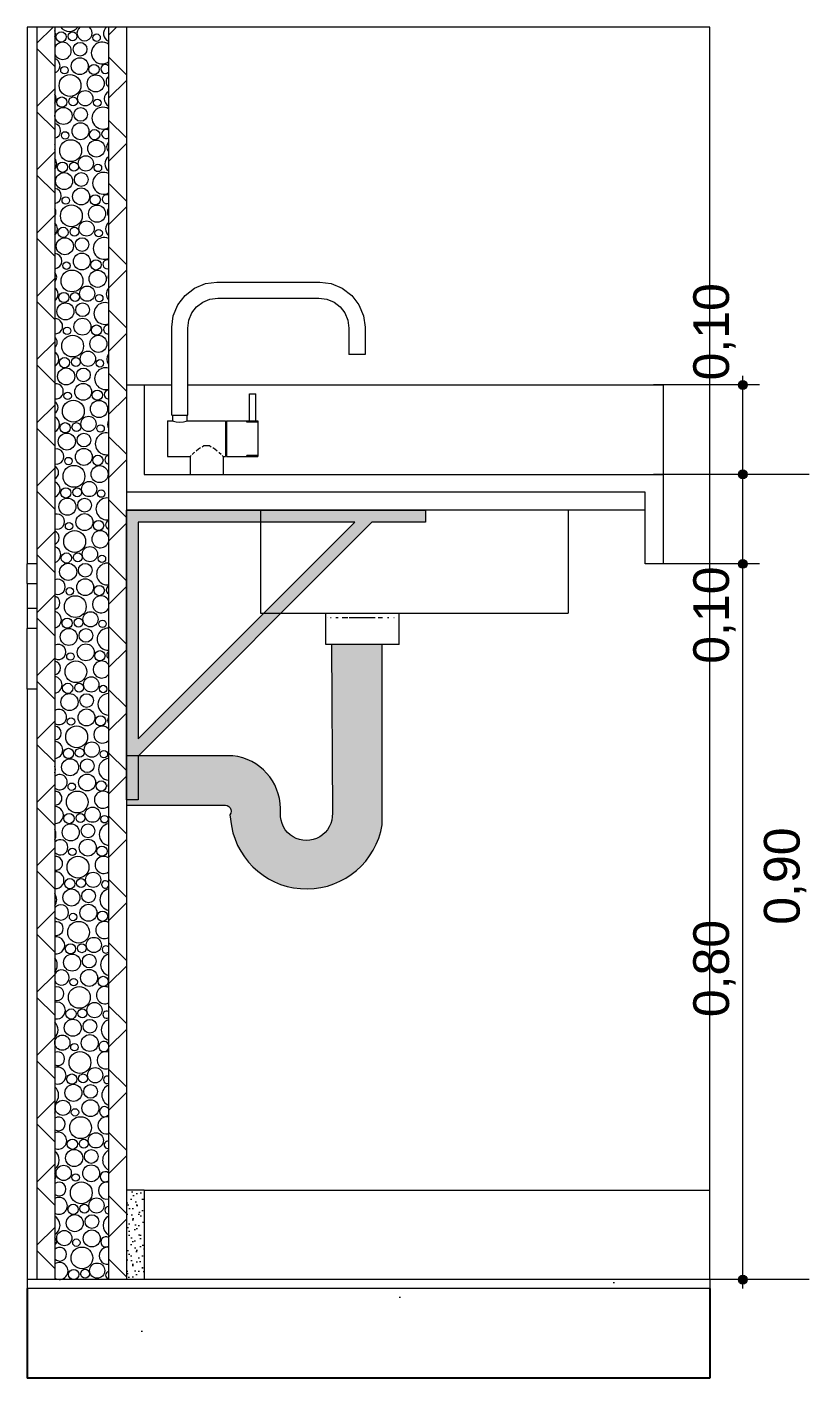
# Model space of a CAD drawing. Header units: metres. Extents: x -1.1 to 45.1, y -1 to 1.8.
# Drawn here: x 34.304 to 35.179, y -0.992 to 0.518 of the extents above; entities that cross this region are included whole.
import ezdxf

# ---------------------------------------------------------------- set-up
doc = ezdxf.new("R2010")
doc.units = ezdxf.units.M
doc.header["$MEASUREMENT"] = 0
for name, color, linetype, lineweight, true_color in [('01_BPC.100d Vista Bancada_19_COTAS EXECUTIVO.EXEC_Caneta_No__25', 7, 'Continuous', 13, 0x982312), ('01_BPC.100d Vista Bancada_19_LAJES.EST_Caneta_No__254', 7, 'Continuous', 0, 0xd1c9ad), ('01_BPC.100d Vista Bancada_19_LAJES.EST_Caneta_No__97', 7, 'Continuous', 13, 0x6b6b6b), ('01_BPC.100d Vista Bancada_19_LOUCAS-METAIS.ARQ_Caneta_No__13', 7, 'Continuous', 0, 0xaaaaaa), ('01_BPC.100d Vista Bancada_19_LOUCAS-METAIS.ARQ_Caneta_No__95', 7, 'Continuous', 0, 0xaeaeae), ('01_BPC.100d Vista Bancada_19_LOUCAS-METAIS.ARQ_Caneta_No__96', 7, 'Continuous', 0, 0xb6b6b6), ('01_BPC.100d Vista Bancada_19_PAREDE CONSTRUIR_Caneta_No__19', 7, 'Continuous', 0, 0xe9e9e9), ('01_BPC.100d Vista Bancada_19_PAREDE CONSTRUIR_Caneta_No__95', 7, 'Continuous', 0, 0xaeaeae), ('01_BPC.100d Vista Bancada_19_PAREDE CONSTRUIR_Caneta_No__96', 7, 'Continuous', 0, 0xb6b6b6), ('01_BPC.100d Vista Bancada_19_PISO - Rodapé_Caneta_No__95', 7, 'Continuous', 0, 0xaeaeae), ('01_BPC.100d Vista Bancada_19_PISO - Rodapé_Caneta_No__97', 7, 'Continuous', 13, 0x6b6b6b)]:
    doc.layers.add(name, color=color, linetype=linetype, lineweight=lineweight, true_color=true_color)
for name, color, linetype, lineweight in [('01_BPC.100d Vista Bancada_19_LAJES.EST_Caneta_No__4', 7, 'Continuous', 25), ('01_BPC.100d Vista Bancada_19_LAJES.EST_Caneta_No__7', 7, 'Continuous', 13), ('01_BPC.100d Vista Bancada_19_LOUCAS-METAIS.ARQ_Caneta_No__10', 7, 'Continuous', 5), ('01_BPC.100d Vista Bancada_19_PAREDE CONSTRUIR_Caneta_No__241', 7, 'Continuous', 13), ('01_BPC.100d Vista Bancada_19_PAREDE CONSTRUIR_Caneta_No__5', 7, 'Continuous', 20), ('01_BPC.100d Vista Bancada_19_PAREDE CONSTRUIR_Caneta_No__83', 84, 'Continuous', 0), ('01_BPC.100d Vista Bancada_19_PISO - Rodapé_Caneta_No__11', 7, 'Continuous', 5)]:
    doc.layers.add(name, color=color, linetype=linetype, lineweight=lineweight)
doc.layers.add('01_BPC.100d Vista Bancada_19_PAREDE CONSTRUIR', color=7, linetype='Continuous')
doc.styles.add('GENERATED_STYLE_1', font='arial.ttf')
pattern_1 = [(45, (93.17913, -0.881777), (-0.03535534, 0.03535534), []), (135, (93.17913, -0.881777), (0.03535534, 0.03535534), [])]
pattern_2 = [(45, (93.17913, -0.38178), (-0.159099, 0.159099), [0, -0.15, 0, -0.225]), (110, (93.67913, -0.38178), (0.2114308, 0.0769545), [0, -0.11, 0, -0.19])]
pattern_3 = [(50, (93.17913, -0.88178), (-0.546554, 0.0478173), [0.05715, -0.62865]), (355, (93.1791, -0.8818), (-0.10573, 0.5731705), [0.04572, -0.502922]), (100.4514, (93.2247, -0.88576), (0.4408237, 0.5253533), [0.04857, -0.5342707]), (46.1842, (93.1791, -0.7294), (-0.813237, 0.126127), [0.085725, -0.942975]), (96.6356, (93.2469, -0.7399), (0.712212, 0.742278), [0.072855, -0.801407]), (351.1842, (93.1791, -0.7294), (0.712212, 0.742278), [0.06858, -0.754379]), (21, (93.25533, -0.76748), (-0.4548432, 0.3067956), [0.05715, -0.62865]), (326, (93.2553, -0.7675), (0.185406, 0.552564), [0.04572, -0.50292]), (71.4514, (93.29323, -0.79304), (0.6402493, 0.2457683), [0.04857, -0.53427]), (37.5, (93.17913, -0.88178), (0.0092658, 0.2536651), [0, -0.496824, 0, -0.51054, 0, -0.504825]), (7.5, (93.17913, -0.88178), (0.200459, 0.3005417), [0, -0.291084, 0, -0.485394, 0, -0.192405]), (327.5, (93.0092, -0.88178), (-0.4067718, 0.0171862), [0, -0.1905, 0, -0.59436, 0, -0.78867]), (317.5, (92.933, -0.88178), (0.4443875, 0.0762795), [0, -0.24765, 0, -0.394716, 0, -0.56007])]

# ---------------------------------------------------------------- blocks, each defined once
blk = doc.blocks.new('*X180', base_point=(16.4302, -11.7785))
at = {"layer": '01_BPC.100d Vista Bancada_19_PAREDE CONSTRUIR_Caneta_No__96', "color": 253, "linetype": 'Continuous', "lineweight": 0, "ltscale": 1000, "true_color": 0xb6b6b6}
for centre, radius in [((34.3424, 0.5071), 0.00572), ((34.3552, 0.5078), 0.00501), ((34.3636, 0.4934), 0.00767), ((34.3821, 0.5063), 0.00414), ((34.3633, 0.4745), 0.00946), ((34.3461, 0.4699), 0.00414), ((34.3792, 0.4707), 0.00572), ((34.3524, 0.4528), 0.0122), ((34.3811, 0.4552), 0.00954), ((34.3432, 0.4343), 0.00572), ((34.3559, 0.435), 0.00501), ((34.3694, 0.4386), 0.00851), ((34.3451, 0.4188), 0.00954), ((34.3643, 0.4206), 0.00767), ((34.3829, 0.4335), 0.00414), ((34.3641, 0.4017), 0.00946), ((34.3469, 0.3971), 0.00414), ((34.3799, 0.3979), 0.00572), ((34.3531, 0.38), 0.0122), ((34.3818, 0.3824), 0.00954), ((34.3439, 0.3615), 0.00572), ((34.3567, 0.3622), 0.00501), ((34.3701, 0.3658), 0.00851), ((34.3836, 0.3607), 0.00414), ((34.3458, 0.346), 0.00954), ((34.365, 0.3478), 0.00767), ((34.3648, 0.3289), 0.00946), ((34.3539, 0.3072), 0.0122), ((34.3476, 0.3243), 0.00414), ((34.3826, 0.3096), 0.00954), ((34.3806, 0.3251), 0.00572), ((34.3446, 0.2887), 0.00572), ((34.3574, 0.2894), 0.00501), ((34.3709, 0.293), 0.00851), ((34.3844, 0.2879), 0.00414), ((34.3466, 0.2732), 0.00954), ((34.3658, 0.275), 0.00767), ((34.3656, 0.2561), 0.00946), ((34.3814, 0.2523), 0.00572), ((34.3546, 0.2344), 0.0122), ((34.3484, 0.2515), 0.00414), ((34.3833, 0.2368), 0.00954), ((34.3716, 0.2202), 0.00851), ((34.3454, 0.2159), 0.00572), ((34.3581, 0.2166), 0.00501), ((34.3851, 0.2151), 0.00414), ((34.3473, 0.2004), 0.00954), ((34.3665, 0.2022), 0.00767), ((34.3491, 0.1787), 0.00414), ((34.3663, 0.1833), 0.00946), ((34.3821, 0.1795), 0.00572), ((34.3553, 0.1616), 0.0122), ((34.3841, 0.1641), 0.00954), ((34.3724, 0.1474), 0.00851), ((34.3481, 0.1277), 0.00954), ((34.3461, 0.1431), 0.00572), ((34.3589, 0.1438), 0.00501), ((34.3673, 0.1294), 0.00767), ((34.3858, 0.1423), 0.00414), ((34.3498, 0.1059), 0.00414), ((34.3671, 0.1105), 0.00946), ((34.3829, 0.1067), 0.00572), ((34.3561, 0.0888), 0.0122), ((34.3848, 0.0913), 0.00954), ((34.3469, 0.0703), 0.00572), ((34.3596, 0.071), 0.00501), ((34.3731, 0.0746), 0.00851), ((34.3488, 0.0549), 0.00954), ((34.368, 0.0566), 0.00767), ((34.3866, 0.0695), 0.00414), ((34.3678, 0.0377), 0.00946), ((34.3506, 0.0331), 0.00414), ((34.3836, 0.0339), 0.00572), ((34.3568, 0.016), 0.0122), ((34.3855, 0.0185), 0.00954), ((34.3476, -0.0025), 0.00572), ((34.3604, -0.0018), 0.00501), ((34.3738, 0.0018), 0.00851), ((34.3873, -0.0033), 0.00414), ((34.3495, -0.0179), 0.00954), ((34.3687, -0.0162), 0.00767), ((34.3685, -0.0351), 0.00946), ((34.3576, -0.0568), 0.0122), ((34.3513, -0.0397), 0.00414), ((34.3843, -0.0389), 0.00572), ((34.3483, -0.0753), 0.00572), ((34.3611, -0.0746), 0.00501), ((34.3746, -0.071), 0.00851), ((34.3881, -0.0761), 0.00414), ((34.3503, -0.0907), 0.00954), ((34.3695, -0.089), 0.00767), ((34.3693, -0.1079), 0.00946), ((34.3583, -0.1296), 0.0122), ((34.3521, -0.1125), 0.00414), ((34.3851, -0.1117), 0.00572), ((34.3753, -0.1438), 0.00851), ((34.3491, -0.1481), 0.00572), ((34.3619, -0.1474), 0.00501), ((34.3888, -0.1489), 0.00414), ((34.351, -0.1635), 0.00954), ((34.3702, -0.1618), 0.00767), ((34.3528, -0.1853), 0.00414), ((34.37, -0.1807), 0.00946), ((34.3858, -0.1845), 0.00572), ((34.359, -0.2024), 0.0122), ((34.3761, -0.2166), 0.00851), ((34.3498, -0.2209), 0.00572), ((34.3626, -0.2202), 0.00501), ((34.3895, -0.2217), 0.00414), ((34.3518, -0.2363), 0.00954), ((34.371, -0.2346), 0.00767), ((34.3535, -0.2581), 0.00414), ((34.3708, -0.2535), 0.00946), ((34.3866, -0.2573), 0.00572), ((34.3598, -0.2752), 0.0122), ((34.3768, -0.2894), 0.00851), ((34.3525, -0.3091), 0.00954), ((34.3506, -0.2937), 0.00572), ((34.3633, -0.293), 0.00501), ((34.3717, -0.3074), 0.00767), ((34.3903, -0.2945), 0.00414), ((34.3715, -0.3262), 0.00946), ((34.3543, -0.3309), 0.00414), ((34.3873, -0.3301), 0.00572), ((34.3605, -0.348), 0.0122), ((34.3513, -0.3665), 0.00572), ((34.3641, -0.3658), 0.00501), ((34.3776, -0.3622), 0.00851), ((34.3532, -0.3819), 0.00954), ((34.3725, -0.3802), 0.00767), ((34.391, -0.3673), 0.00414), ((34.3722, -0.399), 0.00946), ((34.355, -0.4037), 0.00414), ((34.3881, -0.4029), 0.00572), ((34.3613, -0.4208), 0.0122), ((34.3521, -0.4393), 0.00572), ((34.3648, -0.4386), 0.00501), ((34.3783, -0.435), 0.00851), ((34.354, -0.4547), 0.00954), ((34.3732, -0.453), 0.00767), ((34.373, -0.4718), 0.00946), ((34.362, -0.4936), 0.0122), ((34.3558, -0.4765), 0.00414), ((34.3888, -0.4757), 0.00572), ((34.3528, -0.5121), 0.00572), ((34.3656, -0.5114), 0.00501), ((34.379, -0.5078), 0.00851), ((34.3547, -0.5275), 0.00954), ((34.3739, -0.5258), 0.00767), ((34.3737, -0.5446), 0.00946), ((34.3895, -0.5485), 0.00572), ((34.3628, -0.5664), 0.0122), ((34.3565, -0.5493), 0.00414), ((34.3798, -0.5806), 0.00851), ((34.3535, -0.5849), 0.00572), ((34.3663, -0.5842), 0.00501), ((34.3555, -0.6003), 0.00954), ((34.3747, -0.5986), 0.00767), ((34.3438, -0.617), 0.00851), ((34.3573, -0.6221), 0.00414), ((34.3745, -0.6174), 0.00946), ((34.3635, -0.6392), 0.0122), ((34.3805, -0.6534), 0.00851), ((34.3562, -0.6731), 0.00954), ((34.3543, -0.6577), 0.00572), ((34.367, -0.657), 0.00501), ((34.3754, -0.6714), 0.00767), ((34.3445, -0.6898), 0.00851), ((34.358, -0.6949), 0.00414), ((34.3752, -0.6902), 0.00946), ((34.3642, -0.712), 0.0122), ((34.355, -0.7305), 0.00572), ((34.3678, -0.7298), 0.00501), ((34.3813, -0.7262), 0.00851), ((34.357, -0.7459), 0.00954), ((34.3762, -0.7442), 0.00767), ((34.3453, -0.7626), 0.00851), ((34.376, -0.763), 0.00946), ((34.3587, -0.7677), 0.00414), ((34.365, -0.7848), 0.0122), ((34.3558, -0.8033), 0.00572), ((34.3685, -0.8026), 0.00501), ((34.382, -0.799), 0.00851), ((34.3577, -0.8187), 0.00954), ((34.3769, -0.817), 0.00767), ((34.346, -0.8354), 0.00851), ((34.3767, -0.8358), 0.00946), ((34.3657, -0.8576), 0.0122), ((34.3595, -0.8405), 0.00414), ((34.3565, -0.8761), 0.00572), ((34.3693, -0.8753), 0.00501), ((34.3827, -0.8718), 0.00851)]:
    blk.add_circle(centre, radius, dxfattribs=at)
for centre, radius, start, end in [((34.3266, 0.5109), 0.00946, 338.5529, 21.4471), ((34.3516, 0.5256), 0.0122, 216.7668, 323.2334), ((34.3687, 0.5114), 0.00851, 126.3312, 53.669), ((34.3993, 0.5109), 0.00946, 129.6091, 245.4256), ((34.3443, 0.4916), 0.00954, 200.5871, 159.4129), ((34.3884, 0.4892), 0.0122, 54.9, 305.1), ((34.3327, 0.475), 0.00851, 288.9272, 71.0728), ((34.3919, 0.4714), 0.00501, 45.8405, 314.1595), ((34.4003, 0.457), 0.00767, 129.5083, 230.4917), ((34.3273, 0.4381), 0.00946, 328.472, 31.528), ((34.4001, 0.4381), 0.00946, 119.6199, 240.3801), ((34.3891, 0.4164), 0.0122, 59.0403, 300.9597), ((34.3334, 0.4022), 0.00851, 283.7233, 76.2767), ((34.3927, 0.3986), 0.00501, 56.716, 303.284), ((34.3283, 0.3842), 0.00767, 338.1448, 21.8552), ((34.401, 0.3842), 0.00767, 137.1263, 222.8737), ((34.3281, 0.3653), 0.00946, 320.7158, 39.2842), ((34.4008, 0.3653), 0.00946, 124.9327, 235.0673), ((34.3899, 0.3436), 0.0122, 63.008, 296.992), ((34.3341, 0.3294), 0.00851, 278.6328, 81.3672), ((34.3934, 0.3258), 0.00501, 66.3642, 293.6358), ((34.329, 0.3114), 0.00767, 326.2493, 33.7507), ((34.4018, 0.3114), 0.00767, 146.0495, 213.9505), ((34.3288, 0.2925), 0.00946, 314.0786, 45.9214), ((34.4016, 0.2925), 0.00946, 130.6159, 229.3841), ((34.3906, 0.2708), 0.0122, 66.8402, 293.1598), ((34.3349, 0.2566), 0.00851, 273.6102, 86.3898), ((34.3941, 0.253), 0.00501, 75.3418, 284.6582), ((34.3298, 0.2386), 0.00767, 317.2901, 42.7099), ((34.3296, 0.2197), 0.00946, 308.1174, 51.8826), ((34.4025, 0.2386), 0.00767, 157.8477, 202.1523), ((34.4023, 0.2197), 0.00946, 136.8324, 223.1676), ((34.3913, 0.198), 0.0122, 70.5656, 289.4344), ((34.3356, 0.1838), 0.00851, 268.6154, 91.3846), ((34.3949, 0.1802), 0.00501, 83.9623, 276.0377), ((34.3305, 0.1658), 0.00767, 309.6527, 50.3473), ((34.3303, 0.1469), 0.00946, 302.6091, 57.3909), ((34.4031, 0.1469), 0.00946, 143.8743, 216.1257), ((34.3921, 0.1252), 0.0122, 74.2073, 285.7927), ((34.3364, 0.111), 0.00851, 263.61, 96.39), ((34.3956, 0.1074), 0.00501, 92.4464, 267.5536), ((34.3313, 0.093), 0.00767, 302.7836, 57.2164), ((34.3311, 0.0741), 0.00946, 297.4216, 62.5784), ((34.4038, 0.0741), 0.00946, 152.3866, 207.6134), ((34.3928, 0.0524), 0.0122, 77.7846, 282.2154), ((34.3371, 0.0382), 0.00851, 258.5549, 101.4451), ((34.3964, 0.0346), 0.00501, 100.9851, 259.0149), ((34.332, 0.0202), 0.00767, 296.4108, 63.5892), ((34.3318, 0.0013), 0.00946, 292.4678, 67.5322), ((34.3936, -0.0204), 0.0122, 81.314, 278.686), ((34.3378, -0.0346), 0.00851, 253.4076, 106.5924), ((34.3863, -0.0543), 0.00954, 16.7601, 343.2399), ((34.3971, -0.0382), 0.00501, 109.7808, 250.2192), ((34.3327, -0.0526), 0.00767, 290.3735, 69.6265), ((34.3325, -0.0715), 0.00946, 287.6856, 72.3144), ((34.3943, -0.0932), 0.0122, 84.8105, 275.1895), ((34.3386, -0.1074), 0.00851, 248.1182, 111.8818), ((34.3335, -0.1254), 0.00767, 284.5647, 75.4353), ((34.387, -0.1271), 0.00954, 28.3815, 331.6185), ((34.3979, -0.111), 0.00501, 119.0971, 240.9029), ((34.3333, -0.1443), 0.00946, 283.0277, 76.9723), ((34.395, -0.166), 0.0122, 88.2877, 271.7123), ((34.3393, -0.1802), 0.00851, 242.6241, 117.3759), ((34.3986, -0.1838), 0.00501, 129.3577, 230.6423), ((34.3342, -0.1982), 0.00767, 278.9057, 81.0943), ((34.3878, -0.1999), 0.00954, 36.6704, 323.3296), ((34.334, -0.2171), 0.00946, 278.4562, 81.5438), ((34.3958, -0.2388), 0.0122, 91.7586, 268.2414), ((34.3401, -0.253), 0.00851, 236.8414, 123.1586), ((34.3993, -0.2566), 0.00501, 141.4467, 218.5533), ((34.335, -0.271), 0.00767, 273.3333, 86.6667), ((34.3885, -0.2727), 0.00954, 43.5839, 316.4161), ((34.3348, -0.2898), 0.00946, 273.9383, 86.0617), ((34.3965, -0.3116), 0.0122, 95.236, 264.764), ((34.3238, -0.3116), 0.0122, 341.7135, 18.2865), ((34.3408, -0.3258), 0.00851, 230.6474, 129.3526), ((34.4001, -0.3294), 0.00501, 158.4189, 201.5811), ((34.3357, -0.3438), 0.00767, 267.7924, 92.2076), ((34.3892, -0.3455), 0.00954, 49.7107, 310.2893), ((34.3355, -0.3626), 0.00946, 269.4449, 90.5551), ((34.3973, -0.3844), 0.0122, 98.7329, 261.2671), ((34.3245, -0.3844), 0.0122, 332.7391, 27.2609), ((34.3416, -0.3986), 0.00851, 223.8444, 136.1556), ((34.3365, -0.4166), 0.00767, 262.2306, 97.7694), ((34.39, -0.4183), 0.00954, 55.3244, 304.6756), ((34.3362, -0.4354), 0.00946, 264.9481, 95.0519), ((34.3918, -0.4401), 0.00414, 28.1546, 331.8454), ((34.3253, -0.4572), 0.0122, 325.9307, 34.0693), ((34.398, -0.4572), 0.0122, 102.2629, 257.7371), ((34.3423, -0.4714), 0.00851, 216.0644, 143.9356), ((34.3372, -0.4894), 0.00767, 256.594, 103.406), ((34.3907, -0.4911), 0.00954, 60.5797, 299.4203), ((34.337, -0.5082), 0.00946, 260.4198, 99.5802), ((34.3925, -0.5129), 0.00414, 45.3833, 314.6167), ((34.326, -0.53), 0.0122, 320.156, 39.844), ((34.3988, -0.53), 0.0122, 105.8409, 254.1591), ((34.343, -0.5442), 0.00851, 206.4287, 153.5713), ((34.3379, -0.5622), 0.00767, 250.8213, 109.1787), ((34.3915, -0.5639), 0.00954, 65.5755, 294.4245), ((34.3377, -0.581), 0.00946, 255.8301, 104.1699), ((34.3933, -0.5857), 0.00414, 58.4634, 301.5366), ((34.3268, -0.6028), 0.0122, 315.0093, 44.9907), ((34.3995, -0.6028), 0.0122, 109.4836, 250.5164), ((34.3903, -0.6213), 0.00572, 26.0654, 333.9346), ((34.3387, -0.635), 0.00767, 244.8379, 115.1621), ((34.3922, -0.6367), 0.00954, 70.3803, 289.6197), ((34.3385, -0.6538), 0.00946, 251.1453, 108.8547), ((34.4002, -0.6756), 0.0122, 113.2102, 246.7898), ((34.394, -0.6585), 0.00414, 69.8959, 290.1041), ((34.3275, -0.6756), 0.0122, 310.2897, 49.7103), ((34.331, -0.6934), 0.00501, 330.642, 29.358), ((34.391, -0.6941), 0.00572, 39.7713, 320.2287), ((34.3394, -0.7078), 0.00767, 238.5439, 121.4561), ((34.393, -0.7095), 0.00954, 75.0452, 284.9548), ((34.3392, -0.7266), 0.00946, 246.3256, 113.6744), ((34.3282, -0.7484), 0.0122, 305.8796, 54.1204), ((34.401, -0.7484), 0.0122, 117.044, 242.956), ((34.3947, -0.7313), 0.00414, 80.5371, 279.4629), ((34.3318, -0.7662), 0.00501, 316.3612, 43.6388), ((34.3918, -0.7669), 0.00572, 50.2891, 309.7109), ((34.3402, -0.7806), 0.00767, 231.7926, 128.2074), ((34.3937, -0.7823), 0.00954, 79.6105, 280.3895), ((34.34, -0.7994), 0.00946, 241.3205, 118.6795), ((34.3955, -0.8041), 0.00414, 90.8542, 269.1458), ((34.329, -0.8212), 0.0122, 301.7028, 58.2972), ((34.4017, -0.8212), 0.0122, 121.0138, 238.9862), ((34.3325, -0.839), 0.00501, 305.1582, 54.8418), ((34.3944, -0.8551), 0.00954, 84.1099, 275.8901), ((34.3925, -0.8397), 0.00572, 59.3878, 300.6122), ((34.3409, -0.8534), 0.00767, 224.3425, 135.6575), ((34.3407, -0.8722), 0.00946, 236.0631, 123.9369), ((34.3962, -0.8769), 0.00414, 101.1995, 258.8005)]:
    blk.add_arc(centre, radius, start, end, dxfattribs=at)

msp = doc.modelspace()

# ---------------------------------------------------------------- hatches: boundary and pattern name
at = {"layer": '01_BPC.100d Vista Bancada_19_COTAS EXECUTIVO.EXEC_Caneta_No__25', "linetype": 'Continuous', "lineweight": 13, "true_color": 0x982312}
for points in [[(35.0996, 0.1182), (35.1, 0.1163), (35.1011, 0.1147), (35.1027, 0.1136), (35.1046, 0.1132), (35.1065, 0.1136), (35.1082, 0.1147), (35.1092, 0.1163), (35.1096, 0.1182), (35.1092, 0.1201), (35.1082, 0.1218), (35.1065, 0.1228), (35.1046, 0.1232), (35.1027, 0.1228), (35.1011, 0.1218), (35.1, 0.1201)], [(35.0996, 0.0182), (35.1, 0.0163), (35.1011, 0.0147), (35.1027, 0.0136), (35.1046, 0.0132), (35.1065, 0.0136), (35.1082, 0.0147), (35.1092, 0.0163), (35.1096, 0.0182), (35.1092, 0.0201), (35.1082, 0.0218), (35.1065, 0.0228), (35.1046, 0.0232), (35.1027, 0.0228), (35.1011, 0.0218), (35.1, 0.0201)], [(35.0996, -0.0818), (35.1, -0.0837), (35.1011, -0.0853), (35.1027, -0.0864), (35.1046, -0.0868), (35.1065, -0.0864), (35.1082, -0.0853), (35.1092, -0.0837), (35.1096, -0.0818), (35.1092, -0.0799), (35.1082, -0.0782), (35.1065, -0.0772), (35.1046, -0.0768), (35.1027, -0.0772), (35.1011, -0.0782), (35.1, -0.0799)], [(35.0996, -0.8818), (35.1, -0.8837), (35.1011, -0.8853), (35.1027, -0.8864), (35.1046, -0.8868), (35.1065, -0.8864), (35.1082, -0.8853), (35.1092, -0.8837), (35.1096, -0.8818), (35.1092, -0.8799), (35.1082, -0.8782), (35.1065, -0.8772), (35.1046, -0.8768), (35.1027, -0.8772), (35.1011, -0.8782), (35.1, -0.8799)]]:
    msp.add_hatch(color=24, dxfattribs=at).paths.add_polyline_path(points)
at = {"layer": '01_BPC.100d Vista Bancada_19_LAJES.EST_Caneta_No__254', "linetype": 'Continuous', "lineweight": 0, "true_color": 0xd1c9ad}
h = msp.add_hatch(dxfattribs=at)
h.set_pattern_fill('Haie_OD_0013', color=9, style=0, pattern_type=2)
h.set_pattern_definition(pattern_2)
h.paths.add_polyline_path([(34.3154, -0.8818), (34.3043, -0.8818), (34.3043, -0.8918), (34.3154, -0.8918)])
h = msp.add_hatch(dxfattribs=at)
h.set_pattern_fill('Haie_OD_0013', color=9, style=0, pattern_type=2)
h.set_pattern_definition(pattern_2)
h.paths.add_polyline_path([(35.0676, -0.8818), (34.3154, -0.8818), (34.3154, -0.8918), (35.0676, -0.8918)])
at = {"layer": '01_BPC.100d Vista Bancada_19_LAJES.EST_Caneta_No__97', "linetype": 'Continuous', "lineweight": 13, "true_color": 0x6b6b6b}
h = msp.add_hatch(dxfattribs=at)
h.set_pattern_fill('AR_CONC_0013', color=251, style=0, pattern_type=2)
h.set_pattern_definition(pattern_3)
h.paths.add_polyline_path([(34.3043, -0.9918), (34.3154, -0.9918), (34.3154, -0.8918), (34.3043, -0.8918)])
h = msp.add_hatch(dxfattribs=at)
h.set_pattern_fill('AR_CONC_0013', color=251, style=0, pattern_type=2)
h.set_pattern_definition(pattern_3)
h.paths.add_polyline_path([(34.3154, -0.9918), (35.0676, -0.9918), (35.0676, -0.8918), (34.3154, -0.8918)])
at = {"layer": '01_BPC.100d Vista Bancada_19_PAREDE CONSTRUIR_Caneta_No__19', "linetype": 'Continuous', "lineweight": 0, "true_color": 0x747474}
msp.add_hatch(color=8, dxfattribs=at).paths.add_polyline_path([(34.7014, -0.3734), (34.7014, -0.172), (34.6449, -0.1718), (34.6457, -0.3606, -1.047804), (34.5876, -0.3606), (34.5876, -0.3552, 0.37921), (34.5346, -0.2964), (34.5228, -0.2964), (34.4154, -0.2964), (34.4154, -0.3517), (34.5241, -0.3517, -0.731296), (34.5311, -0.3622), (34.5328, -0.3748, 0.84251)])
at = {"layer": '01_BPC.100d Vista Bancada_19_PAREDE CONSTRUIR_Caneta_No__83', "linetype": 'Continuous', "lineweight": 0}
h = msp.add_hatch(dxfattribs=at)
h.set_pattern_fill('Placomur_0013', color=84, style=0, pattern_type=2)
h.set_pattern_definition(pattern_1)
h.paths.add_polyline_path([(34.3354, 0.5182), (34.3154, 0.5182), (34.3154, -0.8818), (34.3354, -0.8818)])
h = msp.add_hatch(dxfattribs=at)
h.set_pattern_fill('Placomur_0013', color=84, style=0, pattern_type=2)
h.set_pattern_definition(pattern_1)
h.paths.add_polyline_path([(34.3954, 0.5182), (34.3954, -0.8818), (34.4154, -0.8818), (34.4154, 0.5182)])
at = {"layer": '01_BPC.100d Vista Bancada_19_PAREDE CONSTRUIR_Caneta_No__95', "linetype": 'Continuous', "lineweight": 0, "true_color": 0x797979}
h = msp.add_hatch(color=8, dxfattribs=at)
h.paths.add_polyline_path([(34.4154, -0.0354), (34.4154, -0.3454), (34.4286, -0.3454), (34.4286, -0.2967), (34.69, -0.0354), (34.7499, -0.0354), (34.7499, -0.0218), (34.4154, -0.0218)])
h.paths.add_polyline_path([(34.4286, -0.0354), (34.6707, -0.0354), (34.4286, -0.2775)], flags=0)
at = {"layer": '01_BPC.100d Vista Bancada_19_PISO - Rodapé_Caneta_No__97', "linetype": 'Continuous', "lineweight": 13, "true_color": 0x6b6b6b}
h = msp.add_hatch(dxfattribs=at)
h.set_pattern_fill('cut_stone_0013', color=251, style=0, pattern_type=2)
h.set_pattern_definition([(45, (93.179128, -0.861777), (-0.006363961, 0.006363961), [0, -0.006, 0, -0.009]), (110, (93.199128, -0.861777), (0.0084572336, 0.0030781813), [0, -0.0044, 0, -0.0076])])
h.paths.add_polyline_path([(34.4354, -0.7818), (34.4154, -0.7818), (34.4154, -0.8818), (34.4354, -0.8818)])

# ---------------------------------------------------------------- linework, layer by layer
at = {"layer": '01_BPC.100d Vista Bancada_19_COTAS EXECUTIVO.EXEC_Caneta_No__25', "color": 24, "linetype": 'Continuous', "lineweight": 13, "ltscale": 1000, "true_color": 0x982312}
for p, q in [((35.1046, 0.1232), (35.1046, 0.1282)), ((35.0996, 0.1182), (35.0046, 0.1182)), ((35.1046, 0.0232), (35.1046, 0.1132)), ((35.1234, 0.1182), (35.1096, 0.1182)), ((35.0996, 0.0182), (35.0046, 0.0182)), ((35.1786, 0.0182), (35.0836, 0.0182)), ((35.1234, 0.0182), (35.1096, 0.0182)), ((35.1046, -0.0768), (35.1046, 0.0132)), ((35.0996, -0.0818), (35.0046, -0.0818)), ((35.1046, -0.8768), (35.1046, -0.0868)), ((35.1234, -0.0818), (35.1096, -0.0818)), ((35.0996, -0.8818), (35.0046, -0.8818)), ((35.1786, -0.8818), (35.0836, -0.8818)), ((35.1046, -0.8918), (35.1046, -0.8868)), ((35.1234, -0.8818), (35.1096, -0.8818))]:
    msp.add_line(p, q, dxfattribs=at)
for centre in [(35.1046, 0.1182), (35.1046, 0.0182), (35.1046, -0.0818), (35.1046, -0.8818)]:
    msp.add_circle(centre, 0.005, dxfattribs=at)
at = {"layer": '01_BPC.100d Vista Bancada_19_LAJES.EST_Caneta_No__4', "color": 7, "linetype": 'Continuous', "lineweight": 25, "ltscale": 1000}
for p, q in [((34.3043, -0.8918), (34.3043, -0.9918)), ((35.0676, -0.8918), (35.0676, -0.9918)), ((34.3154, -0.9918), (34.3043, -0.9918)), ((35.0676, -0.9918), (34.3154, -0.9918))]:
    msp.add_line(p, q, dxfattribs=at)
at = {"layer": '01_BPC.100d Vista Bancada_19_LAJES.EST_Caneta_No__7', "color": 7, "linetype": 'Continuous', "lineweight": 13, "ltscale": 1000}
for p, q in [((34.3043, -0.8818), (34.3043, -0.8918)), ((34.3154, -0.8818), (34.3043, -0.8818)), ((35.0676, -0.8818), (34.4354, -0.8818)), ((35.0676, -0.8818), (35.0676, -0.8918)), ((34.3154, -0.8918), (34.3043, -0.8918)), ((35.0676, -0.8918), (34.3154, -0.8918))]:
    msp.add_line(p, q, dxfattribs=at)
at = {"layer": '01_BPC.100d Vista Bancada_19_LAJES.EST_Caneta_No__7', "color": 7, "linetype": 'Continuous', "lineweight": 13, "ltscale": 1000, "flags": 128}
msp.add_lwpolyline([(34.4354, -0.8818), (34.4154, -0.8818), (34.3954, -0.8818), (34.3354, -0.8818), (34.3154, -0.8818)], dxfattribs=at)
at = {"layer": '01_BPC.100d Vista Bancada_19_LOUCAS-METAIS.ARQ_Caneta_No__10', "color": 7, "linetype": 'Continuous', "lineweight": 5, "ltscale": 1000}
for p, q in [((34.3043, -0.1038), (34.3154, -0.1038)), ((34.3154, -0.1539), (34.3043, -0.1539))]:
    msp.add_line(p, q, dxfattribs=at)
at = {"layer": '01_BPC.100d Vista Bancada_19_LOUCAS-METAIS.ARQ_Caneta_No__13', "color": 253, "linetype": 'Continuous', "lineweight": 0, "ltscale": 1000, "true_color": 0xaaaaaa}
for p, q in [((34.4154, 0.1182), (34.4354, 0.1182)), ((34.4354, 0.1182), (34.4354, 0.0182)), ((34.4354, 0.0182), (35.0154, 0.0182)), ((35.0154, 0.0182), (35.0154, -0.0818)), ((34.9954, -0.0018), (34.4154, -0.0018)), ((34.9954, -0.0818), (34.9954, -0.0018)), ((34.9954, -0.0218), (34.4154, -0.0218)), ((35.0154, -0.0818), (34.9954, -0.0818))]:
    msp.add_line(p, q, dxfattribs=at)
at = {"layer": '01_BPC.100d Vista Bancada_19_LOUCAS-METAIS.ARQ_Caneta_No__95', "color": 253, "linetype": 'Continuous', "lineweight": 0, "ltscale": 1000, "true_color": 0xaeaeae}
for p, q in [((34.4916, 0.2265), (34.5039, 0.2316)), ((34.5039, 0.2316), (34.5166, 0.2332)), ((34.5166, 0.2332), (34.6317, 0.2332)), ((34.6317, 0.2332), (34.6444, 0.2316)), ((34.6444, 0.2316), (34.6567, 0.2265)), ((34.4729, 0.2078), (34.481, 0.2183)), ((34.481, 0.2183), (34.4916, 0.2265)), ((34.5007, 0.2107), (34.5086, 0.214)), ((34.5086, 0.214), (34.5177, 0.2152)), ((34.5177, 0.2152), (34.6306, 0.2152)), ((34.6306, 0.2152), (34.6397, 0.214)), ((34.6397, 0.214), (34.6476, 0.2107)), ((34.6567, 0.2265), (34.6673, 0.2183)), ((34.6673, 0.2183), (34.6754, 0.2078)), ((34.4678, 0.1954), (34.4729, 0.2078)), ((34.4853, 0.1907), (34.4886, 0.1987)), ((34.4886, 0.1987), (34.4939, 0.2055)), ((34.4939, 0.2055), (34.5007, 0.2107)), ((34.6476, 0.2107), (34.6544, 0.2055)), ((34.6544, 0.2055), (34.6597, 0.1987)), ((34.6597, 0.1987), (34.663, 0.1907)), ((34.6754, 0.2078), (34.6805, 0.1954)), ((34.4662, 0.1828), (34.4678, 0.1954)), ((34.4662, 0.0842), (34.4662, 0.1828)), ((34.4842, 0.1816), (34.4853, 0.1907)), ((34.4842, 0.0842), (34.4842, 0.1816)), ((34.663, 0.1907), (34.6642, 0.1816)), ((34.6642, 0.1816), (34.6642, 0.1522)), ((34.6805, 0.1954), (34.6822, 0.1828)), ((34.6822, 0.1828), (34.6822, 0.1522)), ((34.6654, 0.1522), (34.6642, 0.1522)), ((34.6688, 0.1522), (34.6654, 0.1522)), ((34.6733, 0.1522), (34.6688, 0.1522)), ((34.6778, 0.1522), (34.6733, 0.1522)), ((34.681, 0.1522), (34.6778, 0.1522)), ((34.6822, 0.1522), (34.681, 0.1522)), ((34.4354, 0.1182), (34.4662, 0.1182)), ((34.4842, 0.1182), (35.0154, 0.1182)), ((34.5532, 0.1082), (34.5536, 0.1082)), ((34.5532, 0.0782), (34.5532, 0.1082)), ((34.5536, 0.1082), (34.5549, 0.1082)), ((34.5549, 0.1082), (34.5567, 0.1082)), ((34.5567, 0.1082), (34.5584, 0.1082)), ((34.5584, 0.1082), (34.5597, 0.1082)), ((34.5597, 0.1082), (34.5602, 0.1082)), ((34.5602, 0.0782), (34.5602, 0.1082)), ((35.0154, 0.1182), (35.0154, 0.0182)), ((34.4612, 0.0782), (34.4612, 0.077)), ((34.4612, 0.0782), (34.4672, 0.0782)), ((34.4612, 0.077), (34.4612, 0.0735)), ((34.4662, 0.0842), (34.4674, 0.0842)), ((34.4672, 0.0782), (34.4672, 0.0842)), ((34.4672, 0.0782), (34.4682, 0.0778)), ((34.4674, 0.0842), (34.4707, 0.0842)), ((34.4682, 0.0778), (34.471, 0.077)), ((34.4707, 0.0842), (34.4752, 0.0842)), ((34.471, 0.077), (34.4712, 0.077)), ((34.4712, 0.077), (34.4752, 0.0766)), ((34.4752, 0.0842), (34.4797, 0.0842)), ((34.4752, 0.0766), (34.4792, 0.077)), ((34.4792, 0.077), (34.4821, 0.0778)), ((34.4792, 0.077), (34.4792, 0.077)), ((34.4797, 0.0842), (34.4829, 0.0842)), ((34.4821, 0.0778), (34.4832, 0.0782)), ((34.4829, 0.0842), (34.4842, 0.0842)), ((34.4832, 0.0782), (34.4832, 0.0842)), ((34.4832, 0.0782), (34.5262, 0.0782)), ((34.5262, 0.0782), (34.5262, 0.077)), ((34.5262, 0.077), (34.5262, 0.0735)), ((34.5272, 0.0782), (34.5532, 0.0782)), ((34.5272, 0.0782), (34.5272, 0.0755)), ((34.5272, 0.0755), (34.5272, 0.0682)), ((34.5502, 0.0766), (34.5502, 0.077)), ((34.5502, 0.077), (34.5622, 0.077)), ((34.5622, 0.0766), (34.5502, 0.0766)), ((34.5532, 0.0782), (34.5536, 0.0781)), ((34.5536, 0.0781), (34.5549, 0.078)), ((34.5549, 0.078), (34.5567, 0.0779)), ((34.5567, 0.0779), (34.5584, 0.078)), ((34.5584, 0.078), (34.5597, 0.0781)), ((34.5597, 0.0781), (34.5602, 0.0782)), ((34.5602, 0.0782), (34.5622, 0.0782)), ((34.5622, 0.0782), (34.5622, 0.077)), ((34.5622, 0.077), (34.5622, 0.0766)), ((34.5622, 0.0766), (34.5622, 0.0755)), ((34.5622, 0.0755), (34.5622, 0.0682)), ((34.4612, 0.0735), (34.4612, 0.0682)), ((34.4612, 0.0682), (34.4612, 0.0617)), ((34.4612, 0.0617), (34.4612, 0.0548)), ((34.5262, 0.0735), (34.5262, 0.0682)), ((34.5262, 0.0682), (34.5262, 0.0617)), ((34.5262, 0.0617), (34.5262, 0.0548)), ((34.5272, 0.0682), (34.5272, 0.0582)), ((34.5622, 0.0682), (34.5622, 0.0582)), ((34.4612, 0.0548), (34.4612, 0.0482)), ((34.4612, 0.0482), (34.4612, 0.0429)), ((34.4959, 0.0463), (34.4933, 0.0441)), ((34.4982, 0.0477), (34.4959, 0.0463)), ((34.5019, 0.05), (34.5001, 0.0488)), ((34.5084, 0.05), (34.5019, 0.05)), ((34.5102, 0.0488), (34.5084, 0.05)), ((34.5144, 0.0463), (34.5121, 0.0477)), ((34.517, 0.0441), (34.5144, 0.0463)), ((34.5262, 0.0548), (34.5262, 0.0482)), ((34.5262, 0.0482), (34.5262, 0.0429)), ((34.5272, 0.0582), (34.5272, 0.0482)), ((34.5272, 0.0482), (34.5272, 0.0409)), ((34.5622, 0.0582), (34.5622, 0.0482)), ((34.5622, 0.0482), (34.5622, 0.0409)), ((34.4612, 0.0429), (34.4612, 0.0394)), ((34.4612, 0.0394), (34.4612, 0.0382)), ((34.4612, 0.0382), (34.4867, 0.0382)), ((34.4878, 0.0393), (34.4867, 0.0382)), ((34.4867, 0.0382), (34.4867, 0.0182)), ((34.4879, 0.0394), (34.4878, 0.0393)), ((34.491, 0.0421), (34.4889, 0.0403)), ((34.4916, 0.0426), (34.491, 0.0421)), ((34.5193, 0.0421), (34.5187, 0.0426)), ((34.5214, 0.0403), (34.5193, 0.0421)), ((34.5225, 0.0393), (34.5224, 0.0394)), ((34.5237, 0.0382), (34.5225, 0.0393)), ((34.5237, 0.0382), (34.5237, 0.0182)), ((34.5237, 0.0382), (34.5262, 0.0382)), ((34.5262, 0.0429), (34.5262, 0.0394)), ((34.5262, 0.0394), (34.5262, 0.0382)), ((34.5272, 0.0409), (34.5272, 0.0382)), ((34.5272, 0.0382), (34.5622, 0.0382)), ((34.5502, 0.0394), (34.5502, 0.0398)), ((34.5502, 0.0398), (34.5622, 0.0398)), ((34.5622, 0.0394), (34.5502, 0.0394)), ((34.5622, 0.0409), (34.5622, 0.0398)), ((34.5622, 0.0398), (34.5622, 0.0394)), ((34.5622, 0.0394), (34.5622, 0.0382)), ((34.5654, -0.0218), (34.5654, -0.1368)), ((34.9094, -0.0218), (34.9094, -0.1368)), ((34.3043, -0.1038), (34.3043, -0.1062)), ((34.3043, -0.1062), (34.3043, -0.1111)), ((34.3043, -0.1111), (34.3043, -0.1166)), ((34.3043, -0.1166), (34.3043, -0.1226)), ((34.3043, -0.1226), (34.3043, -0.1288)), ((34.3043, -0.1288), (34.3043, -0.1318)), ((34.3154, -0.1318), (34.3043, -0.1318)), ((34.3043, -0.1318), (34.3043, -0.1384)), ((34.3043, -0.1384), (34.3043, -0.1513)), ((34.5654, -0.1368), (34.5661, -0.1368)), ((34.5661, -0.1368), (34.5679, -0.1368)), ((34.5679, -0.1368), (34.5708, -0.1368)), ((34.5708, -0.1368), (34.5748, -0.1368)), ((34.5748, -0.1368), (34.5798, -0.1368)), ((34.5798, -0.1368), (34.5858, -0.1368)), ((34.5858, -0.1368), (34.5927, -0.1368)), ((34.5927, -0.1368), (34.6002, -0.1368)), ((34.6002, -0.1368), (34.6084, -0.1368)), ((34.6084, -0.1368), (34.617, -0.1368)), ((34.617, -0.1368), (34.6259, -0.1368)), ((34.6259, -0.1368), (34.6371, -0.1368)), ((34.6371, -0.1368), (34.8376, -0.1368)), ((34.6384, -0.1418), (34.6384, -0.1368)), ((34.6384, -0.1718), (34.6384, -0.1418)), ((34.6398, -0.1418), (34.6398, -0.1418)), ((34.6398, -0.1418), (34.6399, -0.1418)), ((34.6436, -0.1418), (34.6439, -0.1418)), ((34.6439, -0.1418), (34.6445, -0.1418)), ((34.6494, -0.1418), (34.6504, -0.1418)), ((34.6504, -0.1418), (34.6522, -0.1418)), ((34.6565, -0.1418), (34.6589, -0.1418)), ((34.6589, -0.1418), (34.6631, -0.1418)), ((34.6646, -0.1418), (34.6688, -0.1418)), ((34.6688, -0.1418), (34.6794, -0.1418)), ((34.6794, -0.1418), (34.69, -0.1418)), ((34.69, -0.1418), (34.6936, -0.1418)), ((34.697, -0.1418), (34.6998, -0.1418)), ((34.6998, -0.1418), (34.7017, -0.1418)), ((34.7072, -0.1418), (34.7083, -0.1418)), ((34.7083, -0.1418), (34.709, -0.1418)), ((34.7146, -0.1418), (34.7148, -0.1418)), ((34.7148, -0.1418), (34.7149, -0.1418)), ((34.7203, -0.1718), (34.7204, -0.1368)), ((34.8376, -0.1368), (34.8489, -0.1368)), ((34.8489, -0.1368), (34.8578, -0.1368)), ((34.8578, -0.1368), (34.8664, -0.1368)), ((34.8664, -0.1368), (34.8745, -0.1368)), ((34.8745, -0.1368), (34.8821, -0.1368)), ((34.8821, -0.1368), (34.8889, -0.1368)), ((34.8889, -0.1368), (34.8949, -0.1368)), ((34.8949, -0.1368), (34.8999, -0.1368)), ((34.8999, -0.1368), (34.9039, -0.1368)), ((34.9039, -0.1368), (34.9068, -0.1368)), ((34.9068, -0.1368), (34.9086, -0.1368)), ((34.9086, -0.1368), (34.9094, -0.1368)), ((34.3043, -0.1513), (34.3043, -0.1539)), ((34.6385, -0.1718), (34.6384, -0.1718)), ((34.6387, -0.1718), (34.6385, -0.1718)), ((34.6391, -0.1718), (34.6387, -0.1718)), ((34.6397, -0.1718), (34.6391, -0.1718)), ((34.6404, -0.1718), (34.6397, -0.1718)), ((34.6413, -0.1718), (34.6404, -0.1718)), ((34.6423, -0.1718), (34.6413, -0.1718)), ((34.6435, -0.1718), (34.6423, -0.1718)), ((34.6448, -0.1718), (34.6435, -0.1718)), ((34.6462, -0.1718), (34.6448, -0.1718)), ((34.6478, -0.1718), (34.6462, -0.1718)), ((34.6495, -0.1718), (34.6478, -0.1718)), ((34.6513, -0.1718), (34.6495, -0.1718)), ((34.6533, -0.1718), (34.6513, -0.1718)), ((34.6553, -0.1718), (34.6533, -0.1718)), ((34.6574, -0.1718), (34.6553, -0.1718)), ((34.6596, -0.1718), (34.6574, -0.1718)), ((34.6619, -0.1718), (34.6596, -0.1718)), ((34.6643, -0.1718), (34.6619, -0.1718)), ((34.6667, -0.1718), (34.6643, -0.1718)), ((34.6692, -0.1718), (34.6667, -0.1718)), ((34.6717, -0.1718), (34.6692, -0.1718)), ((34.6743, -0.1718), (34.6717, -0.1718)), ((34.6768, -0.1718), (34.6743, -0.1718)), ((34.6794, -0.1718), (34.6768, -0.1718)), ((34.682, -0.1718), (34.6794, -0.1718)), ((34.6845, -0.1718), (34.682, -0.1718)), ((34.6871, -0.1718), (34.6845, -0.1718)), ((34.6896, -0.1718), (34.6871, -0.1718)), ((34.6921, -0.1718), (34.6896, -0.1718)), ((34.6945, -0.1718), (34.6921, -0.1718)), ((34.6969, -0.1718), (34.6945, -0.1718)), ((34.6991, -0.1718), (34.6969, -0.1718)), ((34.7014, -0.1718), (34.6991, -0.1718)), ((34.7035, -0.1718), (34.7014, -0.1718)), ((34.7055, -0.1718), (34.7035, -0.1718)), ((34.7075, -0.1718), (34.7055, -0.1718)), ((34.7093, -0.1718), (34.7075, -0.1718)), ((34.711, -0.1718), (34.7093, -0.1718)), ((34.7126, -0.1718), (34.711, -0.1718)), ((34.714, -0.1718), (34.7126, -0.1718)), ((34.7153, -0.1718), (34.714, -0.1718)), ((34.7165, -0.1718), (34.7153, -0.1718)), ((34.7175, -0.1718), (34.7165, -0.1718)), ((34.7184, -0.1718), (34.7175, -0.1718)), ((34.7191, -0.1718), (34.7184, -0.1718)), ((34.7197, -0.1718), (34.7191, -0.1718)), ((34.7201, -0.1718), (34.7197, -0.1718)), ((34.7203, -0.1718), (34.7201, -0.1718)), ((34.7204, -0.1718), (34.7203, -0.1718))]:
    msp.add_line(p, q, dxfattribs=at)
at = {"layer": '01_BPC.100d Vista Bancada_19_LOUCAS-METAIS.ARQ_Caneta_No__96', "color": 253, "linetype": 'Continuous', "lineweight": 0, "ltscale": 1000, "true_color": 0xb6b6b6}
for p, q in [((34.3154, -0.0818), (34.3043, -0.0818)), ((34.3043, -0.0844), (34.3043, -0.0818)), ((34.3043, -0.0923), (34.3043, -0.0844)), ((34.3043, -0.0949), (34.3043, -0.0923)), ((34.3043, -0.0975), (34.3043, -0.0949)), ((34.3043, -0.0997), (34.3043, -0.0975)), ((34.3043, -0.1005), (34.3043, -0.0997)), ((34.3043, -0.1021), (34.3043, -0.1005)), ((34.3043, -0.1038), (34.3043, -0.1021)), ((34.3043, -0.1637), (34.3043, -0.1539)), ((34.3043, -0.1751), (34.3043, -0.1637)), ((34.3043, -0.1851), (34.3043, -0.1751)), ((34.3043, -0.1936), (34.3043, -0.1851)), ((34.3043, -0.1963), (34.3043, -0.1936)), ((34.3043, -0.2044), (34.3043, -0.1963)), ((34.3043, -0.2156), (34.3043, -0.2044)), ((34.3043, -0.2215), (34.3043, -0.2156)), ((34.3043, -0.2218), (34.3043, -0.2215)), ((34.3154, -0.2218), (34.3043, -0.2218))]:
    msp.add_line(p, q, dxfattribs=at)
at = {"layer": '01_BPC.100d Vista Bancada_19_PAREDE CONSTRUIR_Caneta_No__241', "color": 7, "linetype": 'Continuous', "lineweight": 13, "ltscale": 1000}
for p, q in [((34.3154, 0.5182), (34.3154, -0.1038)), ((34.3354, 0.5182), (34.3354, -0.8818)), ((34.3954, 0.5182), (34.3954, -0.8818)), ((34.4154, 0.5182), (34.4154, -0.7818)), ((34.3154, -0.1038), (34.3154, -0.1539)), ((34.3154, -0.1539), (34.3154, -0.8818)), ((34.4154, -0.7818), (34.4154, -0.8818))]:
    msp.add_line(p, q, dxfattribs=at)
at = {"layer": '01_BPC.100d Vista Bancada_19_PAREDE CONSTRUIR_Caneta_No__241', "color": 7, "linetype": 'Continuous', "lineweight": 13, "ltscale": 1000, "flags": 128}
msp.add_lwpolyline([(34.4154, 0.5182), (34.3954, 0.5182), (34.3354, 0.5182), (34.3154, 0.5182)], dxfattribs=at)
at = {"layer": '01_BPC.100d Vista Bancada_19_PAREDE CONSTRUIR_Caneta_No__5', "color": 7, "linetype": 'Continuous', "lineweight": 20, "ltscale": 1000, "flags": 128}
for points in [[(34.4154, -0.0354), (34.4154, -0.0218), (34.7499, -0.0218), (34.7499, -0.0354), (34.69, -0.0354), (34.4286, -0.2967), (34.4286, -0.3454), (34.4154, -0.3454)], [(34.4286, -0.0354), (34.4286, -0.2775), (34.6707, -0.0354)]]:
    msp.add_lwpolyline(points, close=True, dxfattribs=at)
msp.add_lwpolyline([(34.7014, -0.3734), (34.7014, -0.172), (34.6449, -0.1718), (34.6457, -0.3606, -1.047804), (34.5876, -0.3606), (34.5876, -0.3552, 0.37921), (34.5346, -0.2964), (34.5228, -0.2964), (34.4154, -0.2964), (34.4154, -0.3517), (34.5241, -0.3517, -0.731296), (34.5311, -0.3622), (34.5328, -0.3748, 0.84251)], format="xyb", close=True, dxfattribs=at)
at = {"layer": '01_BPC.100d Vista Bancada_19_PAREDE CONSTRUIR_Caneta_No__95', "color": 253, "linetype": 'Continuous', "lineweight": 0, "ltscale": 1000, "true_color": 0xaeaeae}
for p, q in [((34.3154, 0.5182), (34.3043, 0.5182)), ((34.3043, 0.5182), (34.3043, -0.0818)), ((35.0676, 0.5182), (34.4154, 0.5182)), ((35.0676, -0.7818), (35.0676, 0.5182)), ((34.3043, -0.2218), (34.3043, -0.8818))]:
    msp.add_line(p, q, dxfattribs=at)
at = {"layer": '01_BPC.100d Vista Bancada_19_PISO - Rodapé_Caneta_No__11', "color": 7, "linetype": 'Continuous', "lineweight": 5, "ltscale": 1000}
for q in [(34.4154, -0.7818), (34.4354, -0.8818)]:
    msp.add_line((34.4354, -0.7818), q, dxfattribs=at)
at = {"layer": '01_BPC.100d Vista Bancada_19_PISO - Rodapé_Caneta_No__95', "color": 253, "linetype": 'Continuous', "lineweight": 0, "ltscale": 1000, "true_color": 0xaeaeae}
for p in [(34.4354, -0.7818), (35.0676, -0.8818)]:
    msp.add_line(p, (35.0676, -0.7818), dxfattribs=at)

# ---------------------------------------------------------------- block references
at = {"layer": '01_BPC.100d Vista Bancada_19_PAREDE CONSTRUIR', "color": 64, "linetype": 'Continuous', "lineweight": 0, "ltscale": 1000, "true_color": 0x80aa00}
msp.add_blockref('*X180', (16.4302, -11.7785), dxfattribs=at)

# ---------------------------------------------------------------- texts
at = {"layer": '01_BPC.100d Vista Bancada_19_COTAS EXECUTIVO.EXEC_Caneta_No__25', "color": 24, "linetype": 'Continuous', "lineweight": 13, "true_color": 0x982312, "char_height": 0.04, "width": 0.106768, "attachment_point": 7, "rotation": 90, "style": 'GENERATED_STYLE_1'}
for s, insert in [('\\A1;{\\pql;\\fArial|b0|i0|c0|p0;\\W1.000000;0,10}', (35.0966, 0.1232)), ('\\A1;{\\pql;\\fArial|b0|i0|c0|p0;\\W1.000000;0,10}', (35.0966, -0.1935)), ('\\A1;{\\pql;\\fArial|b0|i0|c0|p0;\\W1.000000;0,90}', (35.1756, -0.4852)), ('\\A1;{\\pql;\\fArial|b0|i0|c0|p0;\\W1.000000;0,80}', (35.0966, -0.5885))]:
    msp.add_mtext(s, dxfattribs=dict(at, insert=insert))

doc.saveas('drawing.dxf')
